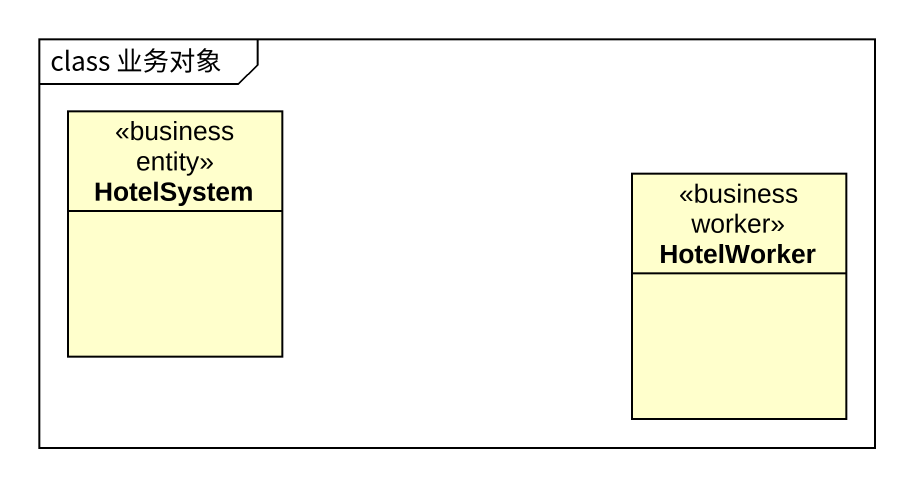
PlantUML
@startuml
mainframe class 业务对象
hide circle
hide empty members
class HotelSystem <<business entity>>
class HotelWorker <<business worker>>
@enduml
